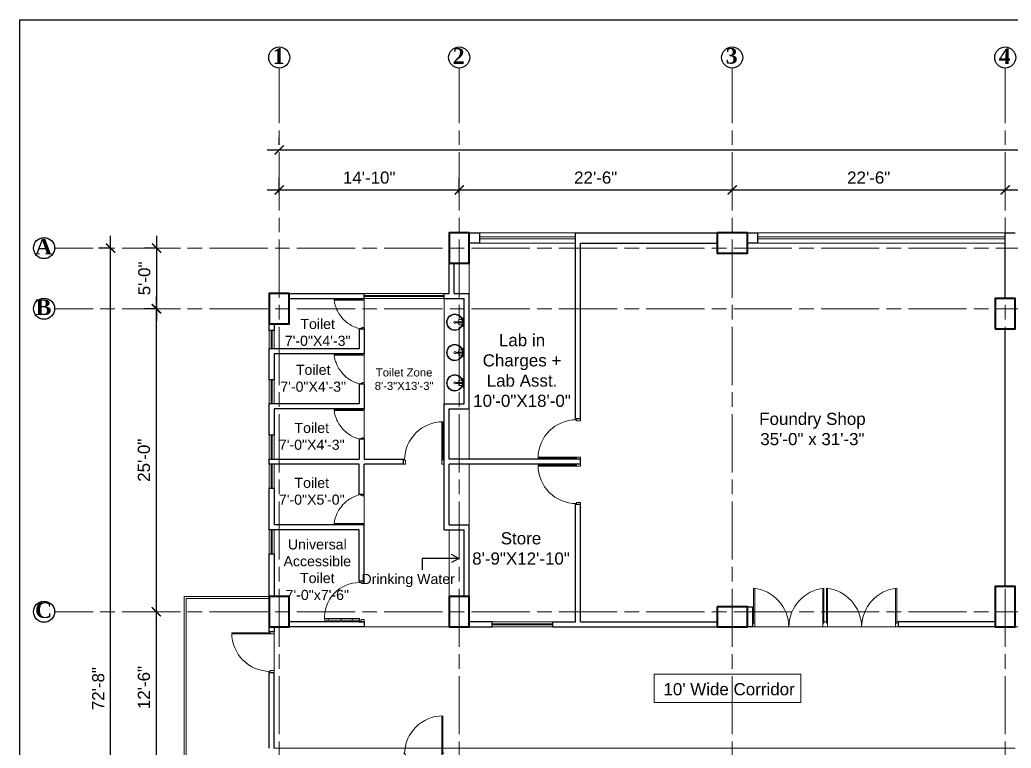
# Model space of a CAD drawing. Header units: inches. Extents: x -12 to 20935469, y -1604 to 24729220.
# Drawn here: x 20840141 to 20841121, y 24724026 to 24724746 of the extents above; entities that cross this region are included whole.
import ezdxf

# ---------------------------------------------------------------- set-up
doc = ezdxf.new("R2010")
doc.units = ezdxf.units.IN
doc.header["$LTSCALE"] = 0.03
doc.header["$MEASUREMENT"] = 0
doc.header["$PDMODE"] = 32
doc.header["$PDSIZE"] = 15
doc.linetypes.add('ACAD_ISO08W100', pattern=[36, 24, -3, 6, -3])
for name, color, linetype, lineweight in [('column', 1, 'Continuous', 40), ('Dim Line', 252, 'Continuous', 13), ('Door', 7, 'Continuous', 18), ('Glass Line', 252, 'Continuous', 9), ('Grid Line', 252, 'Continuous', 18), ('Hatch', 253, 'Continuous', 15), ('Main Wall', 7, 'Continuous', 30), ('STAIR', 46, 'Continuous', 15), ('TOILET FIXTURE', 142, 'Continuous', 5), ('wind.', 150, 'Continuous', 20)]:
    doc.layers.add(name, color=color, linetype=linetype, lineweight=lineweight)
doc.layers.add('TEXT', color=7, linetype='Continuous')
doc.styles.add('2', font='swisscl.ttf')
doc.styles.add('RomanS', font='arial.ttf', dxfattribs={"height": 12})
doc.styles.get("Standard").update_dxf_attribs({"font": 'timesbd.ttf'})
doc.dimstyles.new('Aec_Arch_I', dxfattribs={"dimscale": 96, "dimtxt": 12, "dimasz": 0.09375, "dimexe": 0.125, "dimexo": 0.125, "dimgap": 0.0625, "dimtad": 1, "dimdec": 0, "dimzin": 3, "dimdsep": 46, "dimlunit": 4, "dimtxsty": 'RomanS', "dimblk1": 'ARCHTICK', "dimblk2": 'ARCHTICK', "dimsah": 1, "dimcen": 0.09375, "dimdle": 0.125, "dimadec": 0, "dimazin": 0, "dimtfac": 0.75, "dimtdec": 0, "dimtmove": 2, "dimatfit": 3, "dimldrblk": 'ARCHTICK', "dimfxl": 1, "dimfrac": 1, "dimtolj": 1, "dimtzin": 0, "dimarcsym": 0})

# ---------------------------------------------------------------- blocks, each defined once
blk = doc.blocks.new('$D40')
at = {"layer": 'Door'}
for p, q in [((1, 4), (1, 42)), ((2, 0), (2, 41.99)), ((1, 5), (0, 5)), ((2, 0), (0, 0)), ((2, 4), (1, 4)), ((39, 4), (38, 4)), ((38, 4), (38, 0)), ((40, 0), (38, 0)), ((40, 5), (38.99, 5)), ((39, 5), (39, 4))]:
    blk.add_line(p, q, dxfattribs=at)
blk.add_arc((1, 4), 38, 0, 90, dxfattribs=at)
blk = doc.blocks.new('sssss-flat-876')
at = {"layer": 'Door', "linetype": 'Continuous', "ltscale": 3}
blk.add_line((3666.52, 84027.2), (3666.52, 84055.74), dxfattribs=at)
at = {"layer": 'Door', "linetype": 'Continuous', "ltscale": 3, "extrusion": (-7.21527e-09, -3.35624e-18, 1), "elevation": 0}
for points in [[(3666.52, 84057.2), (3666.52, 84055.74), (3668.35, 84055.74), (3668.35, 84056.47), (3670.18, 84056.47), (3670.18, 84057.2)], [(3668.35, 84055.74), (3696.16, 84055.74), (3696.16, 84056.47), (3668.35, 84056.47)]]:
    blk.add_lwpolyline(points, close=True, dxfattribs=at)
at = {"layer": 'Door', "linetype": 'Continuous', "ltscale": 3, "flags": 128}
blk.add_lwpolyline([(3670.18, 84027.2, 0.04096), (3675.47, 84028.9, 0.082496), (3684.93, 84034.78, 0.052187), (3689.72, 84039.97, 0.043988), (3692.86, 84045.05, 0.036571), (3694.75, 84049.63, 0.034751), (3695.92, 84054.2, 0.011435), (3696.16, 84055.74)], format="xyb", dxfattribs=at)
at = {"layer": 'Door', "linetype": 'Continuous', "ltscale": 3}
blk.add_lwpolyline([(3666.52, 84027.2), (3666.52, 84028.66), (3668.35, 84028.66), (3668.35, 84027.93), (3670.18, 84027.93), (3670.18, 84027.2)], close=True, dxfattribs=at)
blk = doc.blocks.new('Door_45')
at = {"layer": 'Door'}
for p, q in [((1.5, 5), (1.5, 44)), ((1.5, 40), (2.2, 40)), ((2.2, 40), (2.2, 39.5)), ((2.2, 39.5), (2.7, 39.5)), ((2.7, 39.5), (2.7, 40)), ((2.7, 40), (3.5, 40)), ((3.5, 44), (3.5, 5)), ((1.5, 25.8), (2.2, 25.8)), ((2.2, 25.8), (2.2, 25.3)), ((2.2, 25.3), (2.7, 25.3)), ((2.7, 25.8), (3.5, 25.8)), ((2.7, 25.3), (2.7, 25.8)), ((1.5, 12.6), (2.2, 12.6)), ((2.2, 12.6), (2.2, 13.1)), ((2.2, 13.1), (2.7, 13.1)), ((2.7, 13.1), (2.7, 12.6)), ((2.7, 12.6), (3.5, 12.6)), ((0, 0), (0, 5)), ((0, 5), (1.5, 5)), ((3.5, 5), (1.5, 5)), ((1.5, 5), (1.5, 3)), ((1.5, 3), (2.5, 3)), ((2.5, 3), (2.5, 0)), ((42.5, 3), (42.5, 0)), ((43.5, 3), (42.5, 3)), ((45, 5), (43.5, 5)), ((43.5, 5), (43.5, 3)), ((45, 0), (45, 5)), ((2.5, 0), (0, 0)), ((42.5, 0), (45, 0))]:
    blk.add_line(p, q, dxfattribs=at)
blk.add_arc((4.7, 5.3), 38.8, 359.6233, 94.6685, dxfattribs=at)
blk = doc.blocks.new('7-flat-72')
at = {"layer": 'Glass Line', "color": 8, "ltscale": 20}
for p, q in [((-64476.55, 376959.41), (-64476.55, 376966.61)), ((-64475.47, 376966.61), (-64476.55, 376966.61)), ((-64475.47, 376959.41), (-64475.47, 376966.61)), ((-64478.71, 376960.49), (-64480.33, 376960.49)), ((-64480.33, 376959.52), (-64480.33, 376960.49)), ((-64478.71, 376959.52), (-64480.33, 376959.52)), ((-64480.33, 376959.05), (-64480.33, 376959.41)), ((-64478.71, 376959.41), (-64480.33, 376959.41)), ((-64478.71, 376959.05), (-64480.33, 376959.05)), ((-64480.28, 376959.52), (-64480.28, 376960.49)), ((-64480.15, 376959.52), (-64480.15, 376960.49)), ((-64480.15, 376959.41), (-64480.15, 376959.52)), ((-64479.92, 376959.52), (-64479.92, 376960.49)), ((-64479.52, 376959.52), (-64479.52, 376960.49)), ((-64479.13, 376959.52), (-64479.13, 376960.49)), ((-64478.9, 376959.52), (-64478.9, 376960.49)), ((-64478.89, 376959.41), (-64478.89, 376959.52)), ((-64478.77, 376959.52), (-64478.77, 376960.49)), ((-64478.71, 376959.52), (-64478.71, 376960.49)), ((-64478.71, 376959.05), (-64478.71, 376959.41)), ((-64475.11, 376959.41), (-64476.91, 376959.41)), ((-64476.91, 376959.05), (-64476.91, 376959.41)), ((-64475.11, 376959.05), (-64476.91, 376959.05)), ((-64475.11, 376959.05), (-64475.11, 376959.41)), ((-64473.31, 376960.49), (-64471.69, 376960.49)), ((-64473.31, 376959.52), (-64473.31, 376960.49)), ((-64473.31, 376959.52), (-64471.69, 376959.52)), ((-64473.31, 376959.05), (-64473.31, 376959.41)), ((-64473.31, 376959.41), (-64471.69, 376959.41)), ((-64473.31, 376959.05), (-64471.69, 376959.05)), ((-64473.26, 376959.52), (-64473.26, 376960.49)), ((-64473.13, 376959.52), (-64473.13, 376960.49)), ((-64473.13, 376959.41), (-64473.13, 376959.52)), ((-64472.9, 376959.52), (-64472.9, 376960.49)), ((-64472.5, 376959.52), (-64472.5, 376960.49)), ((-64472.11, 376959.52), (-64472.11, 376960.49)), ((-64471.88, 376959.52), (-64471.88, 376960.49)), ((-64471.87, 376959.41), (-64471.87, 376959.52)), ((-64471.75, 376959.52), (-64471.75, 376960.49)), ((-64471.69, 376959.52), (-64471.69, 376960.49)), ((-64471.69, 376959.05), (-64471.69, 376959.41))]:
    blk.add_line(p, q, dxfattribs=at)
blk.add_circle((-64476.02, 376968.4, 0), 1.08, dxfattribs=at)
for radius, start, end in [(8.1, 273.83345, 266.18834), (7.55, 274.11503, 265.90676)]:
    blk.add_arc((-64476.02, 376968.4, 0), radius, start, end, dxfattribs=at)
blk = doc.blocks.new('SFSFSFS-flat-72')
at = {"layer": 'TOILET FIXTURE', "ltscale": 0.2}
blk.add_lwpolyline([(-3918.47, -3608.1), (-3918.47, -3602.7), (-3923.87, -3602.7), (-3923.87, -3608.1)], close=True, dxfattribs=at)
at = {"layer": 'TOILET FIXTURE', "ltscale": 20}
blk.add_blockref('7-flat-72', (60554.84, -380567.16), dxfattribs=at)
blk = doc.blocks.new('_ArchTick')
at = {"color": 0, "linetype": 'ByBlock', "lineweight": 35, "const_width": 0.15}
blk.add_lwpolyline([(-0.5, -0.5), (0.5, 0.5)], dxfattribs=at)
blk = doc.blocks.new('*D14')
at = {"layer": 'Defpoints', "color": 0, "transparency": 16777216}
for p in [(20831126.28, 24724578.17), (20830948.31, 24724562.27), (20831126.28, 24724562.27)]:
    blk.add_point(p, dxfattribs=at)
at = {"layer": 'Dim Line', "color": 0, "lineweight": -2, "transparency": 16777216}
for p, q in [((20830948.31, 24724574.27), (20830948.31, 24724590.17)), ((20831126.28, 24724574.27), (20831126.28, 24724590.17)), ((20830936.31, 24724578.17), (20831138.28, 24724578.17))]:
    blk.add_line(p, q, dxfattribs=at)
at = {"layer": 'Dim Line', "color": 0, "lineweight": -2, "transparency": 16777216, "xscale": 9, "yscale": 9, "zscale": 9, "rotation": 180}
blk.add_blockref('_ArchTick', (20830948.31, 24724578.17), dxfattribs=at)
at = {"layer": 'Dim Line', "color": 0, "lineweight": -2, "transparency": 16777216, "xscale": 9, "yscale": 9, "zscale": 9}
blk.add_blockref('_ArchTick', (20831126.28, 24724578.17), dxfattribs=at)
at = {"layer": 'Dim Line', "color": 0, "transparency": 16777216, "insert": (20831037.29, 24724590.29), "char_height": 12, "attachment_point": 5, "style": 'RomanS'}
blk.add_mtext('\\A1;14\'-10"', dxfattribs=at)
blk = doc.blocks.new('*D7')
at = {"layer": 'Defpoints', "color": 0, "transparency": 16777216}
for p in [(20831396.28, 24724578.17), (20831396.28, 24724578.17), (20831126.28, 24724562.27)]:
    blk.add_point(p, dxfattribs=at)
at = {"layer": 'Dim Line', "color": 0, "lineweight": -2, "transparency": 16777216}
for p, q in [((20831126.28, 24724574.27), (20831126.28, 24724590.17)), ((20831114.28, 24724578.17), (20831408.28, 24724578.17))]:
    blk.add_line(p, q, dxfattribs=at)
at = {"layer": 'Dim Line', "color": 0, "lineweight": -2, "transparency": 16777216, "xscale": 9, "yscale": 9, "zscale": 9, "rotation": 180}
blk.add_blockref('_ArchTick', (20831126.28, 24724578.17), dxfattribs=at)
at = {"layer": 'Dim Line', "color": 0, "lineweight": -2, "transparency": 16777216, "xscale": 9, "yscale": 9, "zscale": 9}
blk.add_blockref('_ArchTick', (20831396.28, 24724578.17), dxfattribs=at)
at = {"layer": 'Dim Line', "color": 0, "transparency": 16777216, "insert": (20831261.28, 24724590.29), "char_height": 12, "attachment_point": 5, "style": 'RomanS'}
blk.add_mtext('\\A1;22\'-6"', dxfattribs=at)
blk = doc.blocks.new('*D8')
at = {"layer": 'Defpoints', "color": 0, "transparency": 16777216}
for p in [(20831396.28, 24724578.17), (20831666.28, 24724578.17), (20831666.28, 24724578.17)]:
    blk.add_point(p, dxfattribs=at)
at = {"layer": 'Dim Line', "color": 0, "lineweight": -2, "transparency": 16777216}
blk.add_line((20831384.28, 24724578.17), (20831678.28, 24724578.17), dxfattribs=at)
at = {"layer": 'Dim Line', "color": 0, "lineweight": -2, "transparency": 16777216, "xscale": 9, "yscale": 9, "zscale": 9, "rotation": 180}
blk.add_blockref('_ArchTick', (20831396.28, 24724578.17), dxfattribs=at)
at = {"layer": 'Dim Line', "color": 0, "lineweight": -2, "transparency": 16777216, "xscale": 9, "yscale": 9, "zscale": 9}
blk.add_blockref('_ArchTick', (20831666.28, 24724578.17), dxfattribs=at)
at = {"layer": 'Dim Line', "color": 0, "transparency": 16777216, "insert": (20831531.28, 24724590.29), "char_height": 12, "attachment_point": 5, "style": 'RomanS'}
blk.add_mtext('\\A1;22\'-6"', dxfattribs=at)
blk = doc.blocks.new('*D9')
at = {"layer": 'Defpoints', "color": 0, "transparency": 16777216}
for p in [(20831666.28, 24724578.17), (20831844.25, 24724578.17), (20831844.25, 24724578.17)]:
    blk.add_point(p, dxfattribs=at)
at = {"layer": 'Dim Line', "color": 0, "lineweight": -2, "transparency": 16777216}
blk.add_line((20831654.28, 24724578.17), (20831856.25, 24724578.17), dxfattribs=at)
at = {"layer": 'Dim Line', "color": 0, "lineweight": -2, "transparency": 16777216, "xscale": 9, "yscale": 9, "zscale": 9, "rotation": 180}
blk.add_blockref('_ArchTick', (20831666.28, 24724578.17), dxfattribs=at)
at = {"layer": 'Dim Line', "color": 0, "lineweight": -2, "transparency": 16777216, "xscale": 9, "yscale": 9, "zscale": 9}
blk.add_blockref('_ArchTick', (20831844.25, 24724578.17), dxfattribs=at)
at = {"layer": 'Dim Line', "color": 0, "transparency": 16777216, "insert": (20831755.26, 24724590.29), "char_height": 12, "attachment_point": 5, "style": 'RomanS'}
blk.add_mtext('\\A1;14\'-10"', dxfattribs=at)
blk = doc.blocks.new('*D13')
at = {"layer": 'Defpoints', "color": 0, "transparency": 16777216}
for p in [(20832951.75, 24724617.81), (20830948.31, 24724610.75), (20832951.75, 24724610.75)]:
    blk.add_point(p, dxfattribs=at)
at = {"layer": 'Dim Line', "color": 0, "lineweight": -2, "transparency": 16777216}
for p, q in [((20830948.31, 24724622.75), (20830948.31, 24724629.81)), ((20832951.75, 24724622.75), (20832951.75, 24724629.81)), ((20830936.31, 24724617.81), (20832963.75, 24724617.81))]:
    blk.add_line(p, q, dxfattribs=at)
at = {"layer": 'Dim Line', "color": 0, "lineweight": -2, "transparency": 16777216, "xscale": 9, "yscale": 9, "zscale": 9, "rotation": 180}
blk.add_blockref('_ArchTick', (20830948.31, 24724617.81), dxfattribs=at)
at = {"layer": 'Dim Line', "color": 0, "lineweight": -2, "transparency": 16777216, "xscale": 9, "yscale": 9, "zscale": 9}
blk.add_blockref('_ArchTick', (20832951.75, 24724617.81), dxfattribs=at)
at = {"layer": 'Dim Line', "color": 0, "transparency": 16777216, "insert": (20831950.03, 24724629.94), "char_height": 12, "attachment_point": 5, "style": 'RomanS'}
blk.add_mtext('\\A1;166\'-11"', dxfattribs=at)
blk = doc.blocks.new('*D15')
at = {"layer": 'Defpoints', "color": 0, "transparency": 16777216}
for p in [(20830837.98, 24724520.61), (20830827.05, 24724460.62), (20830837.98, 24724460.62)]:
    blk.add_point(p, dxfattribs=at)
at = {"layer": 'Dim Line', "color": 0, "lineweight": -2, "transparency": 16777216}
for p, q in [((20830827.05, 24724532.61), (20830827.05, 24724448.62)), ((20830825.98, 24724520.61), (20830815.05, 24724520.61)), ((20830825.98, 24724460.62), (20830815.05, 24724460.62))]:
    blk.add_line(p, q, dxfattribs=at)
at = {"layer": 'Dim Line', "color": 0, "lineweight": -2, "transparency": 16777216, "xscale": 9, "yscale": 9, "zscale": 9}
for p, rotation in [((20830827.05, 24724520.61), 90), ((20830827.05, 24724460.62), 270)]:
    blk.add_blockref('_ArchTick', p, dxfattribs=dict(at, rotation=rotation))
at = {"layer": 'Dim Line', "color": 0, "transparency": 16777216, "insert": (20830814.93, 24724490.61), "char_height": 12, "attachment_point": 5, "rotation": 90, "style": 'RomanS'}
blk.add_mtext('\\A1;5\'-0"', dxfattribs=at)
blk = doc.blocks.new('*D16')
at = {"layer": 'Defpoints', "color": 0, "transparency": 16777216}
for p in [(20830837.98, 24724460.62), (20830826.68, 24724160.75), (20830826.68, 24724160.75)]:
    blk.add_point(p, dxfattribs=at)
at = {"layer": 'Dim Line', "color": 0, "lineweight": -2, "transparency": 16777216}
for p, q in [((20830826.68, 24724472.62), (20830826.68, 24724148.75)), ((20830825.98, 24724460.62), (20830814.68, 24724460.62)), ((20830838.68, 24724160.75), (20830838.68, 24724160.75))]:
    blk.add_line(p, q, dxfattribs=at)
at = {"layer": 'Dim Line', "color": 0, "lineweight": -2, "transparency": 16777216, "xscale": 9, "yscale": 9, "zscale": 9}
for p, rotation in [((20830826.68, 24724460.62), 90), ((20830826.68, 24724160.75), 270)]:
    blk.add_blockref('_ArchTick', p, dxfattribs=dict(at, rotation=rotation))
at = {"layer": 'Dim Line', "color": 0, "transparency": 16777216, "insert": (20830814.55, 24724310.68), "char_height": 12, "attachment_point": 5, "rotation": 90, "style": 'RomanS'}
blk.add_mtext('\\A1;25\'-0"', dxfattribs=at)
blk = doc.blocks.new('*D17')
at = {"layer": 'Defpoints', "color": 0, "transparency": 16777216}
for p in [(20830826.68, 24724160.75), (20830826.68, 24724010.75), (20830826.68, 24724010.75)]:
    blk.add_point(p, dxfattribs=at)
at = {"layer": 'Dim Line', "color": 0, "lineweight": -2, "transparency": 16777216}
for p, q in [((20830826.68, 24724172.75), (20830826.68, 24723998.75)), ((20830838.68, 24724160.75), (20830838.68, 24724160.75)), ((20830838.68, 24724010.75), (20830838.68, 24724010.75))]:
    blk.add_line(p, q, dxfattribs=at)
at = {"layer": 'Dim Line', "color": 0, "lineweight": -2, "transparency": 16777216, "xscale": 9, "yscale": 9, "zscale": 9}
for p, rotation in [((20830826.68, 24724160.75), 90), ((20830826.68, 24724010.75), 270)]:
    blk.add_blockref('_ArchTick', p, dxfattribs=dict(at, rotation=rotation))
at = {"layer": 'Dim Line', "color": 0, "transparency": 16777216, "insert": (20830814.55, 24724085.75), "char_height": 12, "attachment_point": 5, "rotation": 90, "style": 'RomanS'}
blk.add_mtext('\\A1;12\'-6"', dxfattribs=at)
blk = doc.blocks.new('*D20')
at = {"layer": 'Defpoints', "color": 0, "transparency": 16777216}
for p in [(20830781.52, 24724520.61), (20830792.16, 24724520.61), (20830792.16, 24723648.75)]:
    blk.add_point(p, dxfattribs=at)
at = {"layer": 'Dim Line', "color": 0, "lineweight": -2, "transparency": 16777216}
for p, q in [((20830781.52, 24723636.75), (20830781.52, 24724532.61)), ((20830780.16, 24724520.61), (20830769.52, 24724520.61)), ((20830780.16, 24723648.75), (20830769.52, 24723648.75))]:
    blk.add_line(p, q, dxfattribs=at)
at = {"layer": 'Dim Line', "color": 0, "lineweight": -2, "transparency": 16777216, "xscale": 9, "yscale": 9, "zscale": 9}
for p, rotation in [((20830781.52, 24724520.61), 90), ((20830781.52, 24723648.75), 270)]:
    blk.add_blockref('_ArchTick', p, dxfattribs=dict(at, rotation=rotation))
at = {"layer": 'Dim Line', "color": 0, "transparency": 16777216, "insert": (20830769.39, 24724084.68), "char_height": 12, "attachment_point": 5, "rotation": 90, "style": 'RomanS'}
blk.add_mtext('\\A1;72\'-8"', dxfattribs=at)
blk = doc.blocks.new('fff')
at = {"layer": 'Grid Line', "color": 252, "linetype": 'ACAD_ISO08W100', "lineweight": 9, "ltscale": 80, "true_color": 0x939598}
for p, q in [((20830948.31, 24723521.1), (20830948.31, 24724698.78)), ((20831126.28, 24723521.11), (20831126.28, 24724698.79)), ((20831396.28, 24723521.11), (20831396.28, 24724698.79)), ((20831666.28, 24723521.12), (20831666.28, 24724698.8)), ((20833096.95, 24724520.61), (20830726.15, 24724520.61)), ((20833096.95, 24724460.62), (20830726.15, 24724460.62)), ((20833096.95, 24724160.75), (20830726.15, 24724160.75))]:
    blk.add_line(p, q, dxfattribs=at)
at = {"layer": 'Dim Line'}
for base, p1, p2, picture, middle in [((20832951.75, 24724617.81), (20830948.31, 24724610.75), (20832951.75, 24724610.75), '*D13', (20831950.03, 24724629.94)), ((20831126.28, 24724578.17), (20830948.31, 24724562.27), (20831126.28, 24724562.27), '*D14', (20831037.29, 24724590.29)), ((20831396.28, 24724578.17), (20831126.28, 24724562.27), (20831396.28, 24724578.17), '*D7', (20831261.28, 24724590.29)), ((20831666.28, 24724578.17), (20831396.28, 24724578.17), (20831666.28, 24724578.17), '*D8', (20831531.28, 24724590.29)), ((20831844.25, 24724578.17), (20831666.28, 24724578.17), (20831844.25, 24724578.17), '*D9', (20831755.26, 24724590.29))]:
    dim = blk.add_linear_dim(base=base, p1=p1, p2=p2, dimstyle='Aec_Arch_I', dxfattribs=at)
    dim.commit()
    dim.dimension.update_dxf_attribs({"geometry": picture, "text_midpoint": middle})
for base, p1, p2, picture, middle in [((20830781.52, 24724520.61), (20830792.16, 24723648.75), (20830792.16, 24724520.61), '*D20', (20830769.39, 24724084.68)), ((20830827.05, 24724460.62), (20830837.98, 24724520.61), (20830837.98, 24724460.62), '*D15', (20830814.93, 24724490.61)), ((20830826.68, 24724160.75), (20830837.98, 24724460.62), (20830826.68, 24724160.75), '*D16', (20830814.55, 24724310.68)), ((20830826.68, 24724010.75), (20830826.68, 24724160.75), (20830826.68, 24724010.75), '*D17', (20830814.55, 24724085.75))]:
    dim = blk.add_linear_dim(base=base, p1=p1, p2=p2, angle=90, dimstyle='Aec_Arch_I', dxfattribs=at)
    dim.commit()
    dim.dimension.update_dxf_attribs({"geometry": picture, "text_midpoint": middle})

msp = doc.modelspace()

# ---------------------------------------------------------------- linework, layer by layer
at = {"color": 252, "lineweight": 5}
for p, q in [((20840560.14, 24724366.39), (20840560.14, 24724470.62)), ((20840565.14, 24724175.73), (20840565.14, 24724241.77))]:
    msp.add_line(p, q, dxfattribs=at)
for p, q in [((20840574.74, 24724213.46), (20840538.51, 24724213.46)), ((20840538.51, 24724213.46), (20840538.51, 24724202.22)), ((20840574.74, 24724213.46), (20840567.44, 24724217.5)), ((20840574.74, 24724213.46), (20840567.44, 24724209.43)), ((20840476.14, 24724150.93), (20840481.14, 24724150.93))]:
    msp.add_line(p, q)
at = {"layer": 'column', "lineweight": 40, "ltscale": 20}
for points in [[(20840585.14, 24724535.62), (20840565.14, 24724535.62), (20840565.14, 24724505.62), (20840585.14, 24724505.62)], [(20840830.14, 24724535.62), (20840830.14, 24724515.62), (20840860.14, 24724515.62), (20840860.14, 24724535.62)], [(20840407.17, 24724475.62), (20840387.17, 24724475.62), (20840387.17, 24724445.62), (20840407.17, 24724445.62)], [(20841105.14, 24724440.79), (20841125.14, 24724440.79), (20841125.14, 24724470.79), (20841105.14, 24724470.79)], [(20841105.14, 24724145.75), (20841125.14, 24724145.75), (20841125.14, 24724185.75), (20841105.14, 24724185.75)], [(20840407.17, 24724175.75), (20840387.17, 24724175.75), (20840387.17, 24724145.75), (20840407.17, 24724145.75)], [(20840585.14, 24724175.73), (20840565.14, 24724175.73), (20840565.14, 24724145.75), (20840585.14, 24724145.75)], [(20840830.15, 24724165.75), (20840830.15, 24724145.75), (20840860.13, 24724145.75), (20840860.13, 24724165.75)]]:
    msp.add_lwpolyline(points, close=True, dxfattribs=at)
at = {"layer": 'Defpoints'}
msp.add_lwpolyline([(20840140.64, 24724746.49), (20842579.51, 24724746.49), (20842579.51, 24723287.97), (20840140.64, 24723287.97)], close=True, dxfattribs=at)
at = {"layer": 'Door'}
for p, q in [((20840866.33, 24724149.55), (20840866.33, 24724184.15)), ((20840867.53, 24724145.75), (20840867.53, 24724184.12)), ((20840934.73, 24724145.74), (20840934.73, 24724184.12)), ((20840935.93, 24724149.55), (20840935.93, 24724184.14)), ((20840938.33, 24724149.55), (20840938.33, 24724184.14)), ((20840939.53, 24724145.74), (20840939.53, 24724184.12)), ((20841006.73, 24724145.74), (20841006.73, 24724184.12)), ((20841007.93, 24724149.55), (20841007.93, 24724184.14)), ((20840866.33, 24724150.75), (20840865.13, 24724150.75)), ((20840867.53, 24724145.75), (20840865.13, 24724145.75)), ((20840867.53, 24724149.55), (20840866.33, 24724149.55)), ((20840934.73, 24724149.55), (20840935.93, 24724149.55)), ((20840934.73, 24724145.74), (20840937.13, 24724145.74)), ((20840935.93, 24724150.75), (20840937.13, 24724150.75)), ((20840938.33, 24724150.75), (20840937.13, 24724150.75)), ((20840939.53, 24724145.74), (20840937.13, 24724145.74)), ((20840939.53, 24724149.55), (20840938.33, 24724149.55)), ((20841006.73, 24724149.55), (20841007.93, 24724149.55)), ((20841006.73, 24724145.74), (20841009.13, 24724145.74)), ((20841007.93, 24724150.75), (20841009.13, 24724150.75))]:
    msp.add_line(p, q, dxfattribs=at)
for centre, start, end in [((20840862.1, 24724145.34), 0.58936, 83.77699), ((20840940.16, 24724145.34), 96.22047, 179.4081), ((20840934.1, 24724145.34), 0.58936, 83.77699), ((20841012.16, 24724145.34), 96.22047, 179.4081)]:
    msp.add_arc(centre, 39.03, start, end, dxfattribs=at)
at = {"layer": 'Hatch', "lineweight": 5}
for p, q in [((20840585.14, 24724475.62), (20840585.14, 24724505.6)), ((20840585.14, 24724361.39), (20840585.14, 24724311.77)), ((20840585.14, 24724246.77), (20840585.14, 24724306.77))]:
    msp.add_line(p, q, dxfattribs=at)
msp.add_lwpolyline([(20841303.11, 24724145.75), (20840392.17, 24724145.75), (20840392.17, 24724025.75), (20841125.14, 24724025.75)], dxfattribs=at)
at = {"layer": 'Hatch', "lineweight": 0}
msp.add_lwpolyline([(20840767.93, 24724098.86), (20840913.05, 24724098.86), (20840913.05, 24724070.87), (20840767.93, 24724070.87)], close=True, dxfattribs=at)
at = {"layer": 'Main Wall', "lineweight": 30}
for p, q in [((20840690.14, 24724351.77), (20840690.14, 24724535.62)), ((20840690.14, 24724535.62), (20840830.14, 24724535.62)), ((20841115.14, 24724535.62), (20841125.14, 24724535.62)), ((20841115.14, 24724470.79), (20841115.14, 24724535.62)), ((20840695.14, 24724351.77), (20840695.14, 24724525.6)), ((20840695.14, 24724525.6), (20840830.14, 24724525.6)), ((20840565.14, 24724475.62), (20840565.14, 24724505.62)), ((20840570.14, 24724475.62), (20840570.14, 24724505.62)), ((20840407.17, 24724475.62), (20840481.14, 24724475.62)), ((20840407.17, 24724470.62), (20840481.14, 24724470.62)), ((20840481.14, 24724470.62), (20840481.14, 24724475.62)), ((20840560.14, 24724475.62), (20840565.14, 24724475.62)), ((20840560.14, 24724470.62), (20840560.14, 24724475.62)), ((20840560.14, 24724470.62), (20840580.14, 24724470.62)), ((20840570.14, 24724475.62), (20840585.14, 24724475.62)), ((20840580.14, 24724366.39), (20840580.14, 24724470.62)), ((20840585.14, 24724361.39), (20840585.14, 24724475.62)), ((20840387.17, 24724439), (20840387.17, 24724445.62)), ((20840476.14, 24724440.62), (20840481.14, 24724440.62)), ((20841115.14, 24724185.75), (20841115.14, 24724440.79)), ((20840387.17, 24724390.39), (20840387.17, 24724421)), ((20840481.14, 24724416), (20840392.17, 24724416)), ((20840481.14, 24724386), (20840476.14, 24724386)), ((20840387.17, 24724335.77), (20840387.17, 24724366.39)), ((20840481.14, 24724361.39), (20840392.17, 24724361.39)), ((20840392.17, 24724361.39), (20840392.17, 24724335.77)), ((20840560.14, 24724311.77), (20840560.14, 24724366.39)), ((20840560.14, 24724366.39), (20840580.14, 24724366.39)), ((20840565.14, 24724311.77), (20840565.14, 24724361.39)), ((20840565.14, 24724361.39), (20840585.14, 24724361.39)), ((20840695.14, 24724351.77), (20840690.14, 24724351.77)), ((20840387.17, 24724335.77), (20840392.17, 24724335.77)), ((20840481.14, 24724331.39), (20840476.14, 24724331.39)), ((20840387.17, 24724311.77), (20840476.14, 24724311.77)), ((20840387.17, 24724306.77), (20840387.17, 24724311.77)), ((20840520.14, 24724306.77), (20840520.14, 24724311.77)), ((20840560.14, 24724241.77), (20840560.14, 24724311.77)), ((20840695.14, 24724311.77), (20840565.14, 24724311.77)), ((20840695.14, 24724306.77), (20840695.14, 24724311.77)), ((20840476.14, 24724306.77), (20840387.17, 24724306.77)), ((20840476.14, 24724276.77), (20840476.14, 24724306.77)), ((20840481.14, 24724276.77), (20840481.14, 24724306.77)), ((20840520.14, 24724306.77), (20840481.14, 24724306.77)), ((20840695.14, 24724306.77), (20840565.14, 24724306.77)), ((20840565.14, 24724246.77), (20840565.14, 24724306.77)), ((20840392.17, 24724282.77), (20840387.17, 24724282.77)), ((20840387.17, 24724241.77), (20840387.17, 24724282.77)), ((20840392.17, 24724282.77), (20840392.17, 24724246.77)), ((20840481.14, 24724276.77), (20840476.14, 24724276.77)), ((20840690.14, 24724150.75), (20840690.14, 24724266.77)), ((20840695.14, 24724266.77), (20840690.14, 24724266.77)), ((20840695.14, 24724150.75), (20840695.14, 24724266.77)), ((20840481.14, 24724246.77), (20840392.17, 24724246.77)), ((20840481.14, 24724190.93), (20840481.14, 24724246.77)), ((20840565.14, 24724246.77), (20840585.14, 24724246.77)), ((20840585.14, 24724175.75), (20840585.14, 24724246.77)), ((20840476.14, 24724241.77), (20840387.17, 24724241.77)), ((20840476.14, 24724190.93), (20840476.14, 24724241.77)), ((20840560.14, 24724241.77), (20840580.14, 24724241.77)), ((20840580.14, 24724175.75), (20840580.14, 24724241.77)), ((20840387.17, 24724175.75), (20840387.17, 24724217.77)), ((20840392.17, 24724217.77), (20840387.17, 24724217.77)), ((20840392.17, 24724217.77), (20840392.17, 24724175.75)), ((20840481.14, 24724190.93), (20840476.14, 24724190.93)), ((20840481.14, 24724150.93), (20840407.17, 24724150.93)), ((20840481.14, 24724145.9), (20840407.17, 24724145.9)), ((20840481.14, 24724150.93), (20840481.14, 24724145.9)), ((20840667.64, 24724150.75), (20840690.14, 24724150.75)), ((20840667.64, 24724145.75), (20840667.64, 24724150.75)), ((20840667.64, 24724145.75), (20840830.15, 24724145.75)), ((20840695.14, 24724150.75), (20840830.15, 24724150.75)), ((20841105.14, 24724150.75), (20841009.13, 24724150.75)), ((20841009.13, 24724150.75), (20841009.13, 24724145.75)), ((20841105.14, 24724145.75), (20841009.13, 24724145.75)), ((20840387.17, 24724025.75), (20840387.17, 24724100.75)), ((20840387.17, 24724100.75), (20840392.17, 24724100.75)), ((20840392.17, 24724025.75), (20840392.17, 24724100.75))]:
    msp.add_line(p, q, dxfattribs=at)
for points in [[(20840585.14, 24724535.62), (20840595.14, 24724535.62), (20840595.14, 24724525.58), (20840585.14, 24724525.58)], [(20840860.14, 24724535.62), (20840870.14, 24724535.62), (20840870.14, 24724525.59), (20840860.14, 24724525.58)], [(20840476.14, 24724440.62), (20840476.14, 24724421), (20840387.17, 24724421)], [(20840392.17, 24724439), (20840387.17, 24724439)], [(20840392.17, 24724445.62), (20840392.17, 24724439)], [(20840481.14, 24724440.62), (20840481.14, 24724416)], [(20840392.17, 24724416), (20840392.17, 24724390.39)], [(20840392.17, 24724390.39), (20840387.17, 24724390.39)], [(20840476.14, 24724386), (20840476.14, 24724366.39), (20840387.17, 24724366.39)], [(20840481.14, 24724386), (20840481.14, 24724361.39)], [(20840476.14, 24724331.39), (20840476.14, 24724311.77)], [(20840481.14, 24724331.39), (20840481.14, 24724311.77)], [(20840481.14, 24724311.77), (20840520.14, 24724311.77)]]:
    msp.add_lwpolyline(points, dxfattribs=at)
for points in [[(20840865.13, 24724145.75), (20840860.13, 24724145.75), (20840860.13, 24724165.75), (20840865.13, 24724165.75)], [(20840392.17, 24724140.75), (20840387.17, 24724140.75), (20840387.17, 24724145.75), (20840392.17, 24724145.75)], [(20840607.64, 24724150.75), (20840585.14, 24724150.75), (20840585.14, 24724145.75), (20840607.64, 24724145.75)]]:
    msp.add_lwpolyline(points, close=True, dxfattribs=at)
at = {"layer": 'STAIR', "color": 253, "lineweight": 5}
for p, q in [((20840303.17, 24724175.73), (20840303.17, 24723635.74)), ((20840387.17, 24724175.73), (20840303.17, 24724175.73)), ((20840305.17, 24724173.73), (20840305.17, 24723635.74)), ((20840387.17, 24724173.73), (20840305.17, 24724173.73))]:
    msp.add_line(p, q, dxfattribs=at)
at = {"layer": 'TEXT'}
for centre in [(20840397.17, 24724709.2), (20840575.14, 24724709.21), (20840845.14, 24724709.21), (20841115.14, 24724709.22), (20840164.59, 24724520.61), (20840164.59, 24724460.62), (20840164.59, 24724160.75)]:
    msp.add_circle(centre, 10.42, dxfattribs=at)
at = {"layer": 'wind.', "lineweight": 5}
for p, q in [((20840820.14, 24724535.62), (20840595.14, 24724535.62)), ((20840870.14, 24724535.62), (20841115.14, 24724535.62)), ((20840595.14, 24724525.58), (20840690.14, 24724525.6)), ((20840870.14, 24724525.62), (20841115.14, 24724525.62)), ((20840481.14, 24724475.62), (20840560.14, 24724475.62)), ((20840481.14, 24724473.62), (20840560.14, 24724473.62)), ((20840481.14, 24724472.62), (20840560.14, 24724472.62)), ((20840481.14, 24724470.62), (20840560.14, 24724470.62)), ((20840387.17, 24724439), (20840387.17, 24724421)), ((20840389.17, 24724439), (20840389.17, 24724421)), ((20840390.17, 24724439), (20840390.17, 24724421)), ((20840392.17, 24724439), (20840392.17, 24724421)), ((20840387.17, 24724390.39), (20840387.17, 24724366.39)), ((20840389.17, 24724390.39), (20840389.17, 24724366.39)), ((20840390.17, 24724390.39), (20840390.17, 24724366.39)), ((20840392.17, 24724390.39), (20840392.17, 24724366.39)), ((20840387.17, 24724311.77), (20840387.17, 24724335.77)), ((20840389.17, 24724311.77), (20840389.17, 24724335.77)), ((20840390.17, 24724311.77), (20840390.17, 24724335.77)), ((20840387.17, 24724282.77), (20840387.17, 24724306.77)), ((20840389.17, 24724282.77), (20840389.17, 24724306.77)), ((20840390.17, 24724282.77), (20840390.17, 24724306.77)), ((20840392.17, 24724282.77), (20840392.17, 24724306.77)), ((20840387.17, 24724217.77), (20840387.17, 24724241.77)), ((20840389.17, 24724217.77), (20840389.17, 24724241.77)), ((20840390.17, 24724217.77), (20840390.17, 24724241.77)), ((20840392.17, 24724217.77), (20840392.17, 24724241.77)), ((20840607.64, 24724150.75), (20840667.64, 24724150.75)), ((20840607.64, 24724148.75), (20840667.64, 24724148.75)), ((20840607.64, 24724147.75), (20840667.64, 24724147.75)), ((20840607.64, 24724145.75), (20840667.64, 24724145.75))]:
    msp.add_line(p, q, dxfattribs=at)
at = {"layer": 'wind.'}
for p, q in [((20840595.14, 24724531.64), (20840690.14, 24724531.67)), ((20840595.14, 24724529.64), (20840690.14, 24724529.67)), ((20840870.14, 24724531.63), (20841115.14, 24724531.71)), ((20840870.14, 24724529.63), (20841115.14, 24724529.71)), ((20840387.17, 24724475.62), (20840387.17, 24724475.62)), ((20840392.17, 24724311.77), (20840392.17, 24724335.77))]:
    msp.add_line(p, q, dxfattribs=at)

# ---------------------------------------------------------------- block references
msp.add_blockref('fff', (9448.86, 0))
at = {"layer": 'Door', "ltscale": 20, "xscale": -1}
for p in [(20844147.67, 24640413.42), (20844147.67, 24640358.8), (20844147.67, 24640304.18)]:
    msp.add_blockref('sssss-flat-876', p, dxfattribs=at)
at = {"layer": 'Door', "rotation": 90.00000000000001}
msp.add_blockref('$D40', (20840695.14, 24724311.77), dxfattribs=at)
at = {"layer": 'Door', "xscale": -1}
for p in [(20840560.14, 24724306.77), (20840560.14, 24724015.75)]:
    msp.add_blockref('$D40', p, dxfattribs=at)
at = {"layer": 'Door', "xscale": -1, "rotation": 90}
for p in [(20840695.14, 24724306.77), (20840392.17, 24724140.75)]:
    msp.add_blockref('$D40', p, dxfattribs=at)
at = {"layer": 'Door', "ltscale": 20, "rotation": 180}
msp.add_blockref('sssss-flat-876', (20844147.67, 24808303.97), dxfattribs=at)
at = {"layer": 'Door', "color": 250, "ltscale": 20, "xscale": 0.8888888888759539, "yscale": 0.8888888888759539, "zscale": 0.8888888888759539, "rotation": 90.00000000000001}
msp.add_blockref('Door_45', (20840481.11, 24724150.93), dxfattribs=at)
at = {"layer": 'TOILET FIXTURE', "ltscale": 20, "rotation": 90.00000000000001}
for p in [(20836972.04, 24728368.4), (20836972.04, 24728338.4), (20836972.04, 24728308.4)]:
    msp.add_blockref('SFSFSFS-flat-72', p, dxfattribs=at)

# ---------------------------------------------------------------- texts
at = {"layer": 'TEXT', "char_height": 15.435, "width": 227.4581, "attachment_point": 8, "rotation": 0}
for s, insert in [('\\A1;1', (20840396.65, 24724702.9)), ('\\A1;2', (20840574.62, 24724702.91)), ('\\A1;3', (20840844.62, 24724702.91)), ('\\A1;4', (20841114.62, 24724702.92)), ('\\A1;A', (20840164.08, 24724514.31)), ('\\A1;B', (20840164.08, 24724454.32)), ('\\A1;C', (20840164.08, 24724154.45))]:
    msp.add_mtext(s, dxfattribs=dict(at, insert=insert))
at = {"layer": 'TEXT', "color": 30, "lineweight": 5, "ltscale": 20, "attachment_point": 2, "style": '2'}
for s, width, gutter_width, insert, char_height in [('{\\fArial|b0|i0|c0|p34;\\C0;Toilet \\P7\'-0"X4\'-3"}', 104.7597, 0.5, (20840435.18, 24724450.54), 10), ('{\\fArial|b0|i0|c0|p34;\\C0;Lab in Charges + Lab Asst. \\P10\'-0"X18\'-0"}', 104.7597, 0.5, (20840637.28, 24724435.52), 12), ('{\\fArial|b0|i0|c0|p34;\\C0;Toilet \\P7\'-0"X4\'-3"}', 104.7597, 0.5, (20840430.75, 24724405.16), 10), ('{\\fArial|b0|i0|c0|p34;\\C0;Toilet Zone\\P8\'-3"X13\'-3"}', 104.7597, 0.5, (20840520.69, 24724401.56), 8), ('\\pxsm1;{\\fArial|b0|i0|c0|p34;\\C0;Foundry Shop\\P35\'-0" x 31\'-3" }', 235.5919, 0.75, (20840924.49, 24724357.62), 12), ('{\\fArial|b0|i0|c0|p34;\\C0;Toilet \\P7\'-0"X4\'-3"}', 104.7597, 0.5, (20840429.37, 24724347.69), 10), ('{\\fArial|b0|i0|c0|p34;\\C0;Toilet \\P7\'-0"X5\'-0"}', 104.7597, 0.5, (20840429.37, 24724293.36), 10), ('{\\fArial|b0|i0|c0|p34;\\C0;Universal Accessible Toilet\\P7\'-0"x7\'-6"}', 89.0955, 0.35, (20840434.83, 24724232.43), 10), ('{\\fArial|b0|i0|c0|p34;\\C0;Store\\P8\'-9"X12\'-10"}', 104.7597, 0.5, (20840636.28, 24724239.43), 12), ('\\pxsm1;{\\fArial|b0|i0|c0|p34;\\C0;Drinking Water }', 88.5626, 0.282, (20840524.65, 24724198.17), 10), ("\\pxsm1,qc;{\\fArial|b0|i0|c0|p34;\\C0;10' Wide Corridor}", 227.8899, 0.75, (20840842.08, 24724090.12), 12)]:
    msp.add_mtext_dynamic_manual_height_columns(s, width=width, gutter_width=gutter_width, heights=[0], dxfattribs=dict(at, insert=insert, char_height=char_height))

doc.saveas('drawing.dxf')
